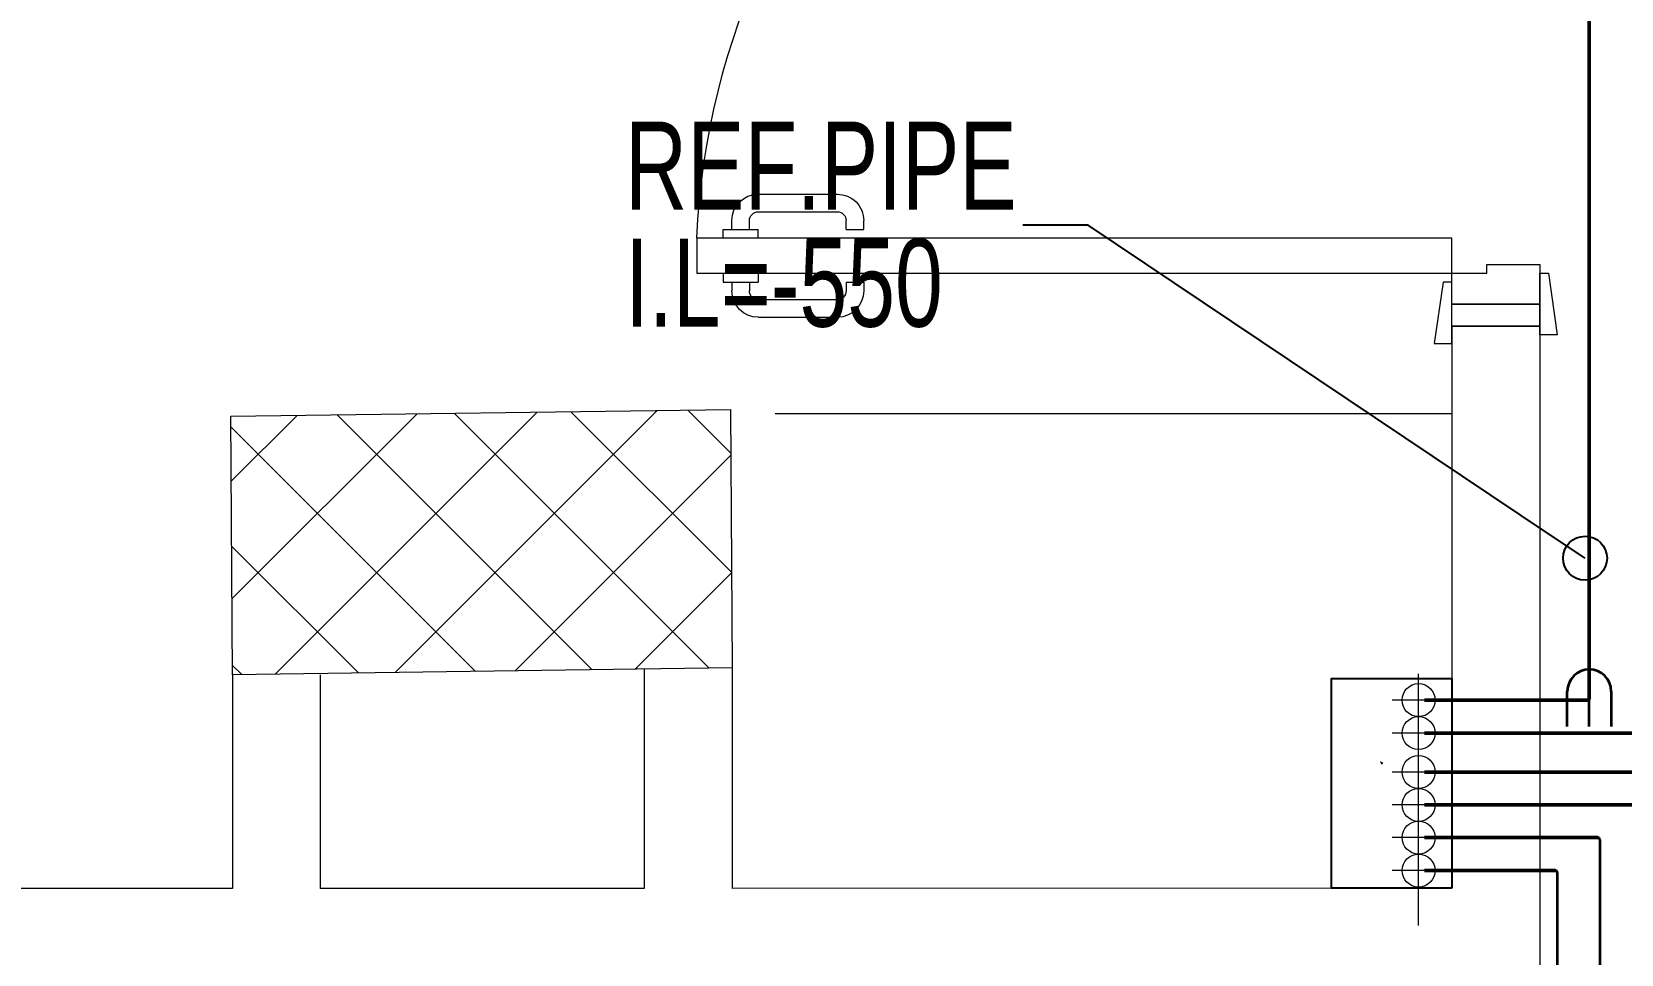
# Model space of a CAD drawing. Header units: millimetres. Extents: x -160614 to 59925, y -157025 to 0.
# Drawn here: x -30768 to -28960, y -109208 to -108158 of the extents above; entities that cross this region are included whole.
import ezdxf
from ezdxf import colors
from ezdxf.entities.mleader import LeaderData, LeaderLine
from ezdxf.math import Vec2, Vec3

# ---------------------------------------------------------------- set-up
doc = ezdxf.new("R2010")
doc.units = ezdxf.units.MM
doc.header["$LTSCALE"] = 8
doc.linetypes.add('AXES', pattern=[50.8, 31.75, -6.35, 6.35, -6.35])
doc.layers.get('0').update_dxf_attribs({"color": 9, "lineweight": 5})
for name, color, linetype, lineweight in [('72_EGR_EQP_TAG', 9, 'Continuous', 5), ('C-HYDR-CTCH', 9, 'Continuous', 5), ('Hatch', 9, 'Continuous', 5), ('Structure', 9, 'Continuous', 5), ('Walls', 9, 'Continuous', 5), ('Wooden Joinery', 9, 'Continuous', 5)]:
    doc.layers.add(name, color=color, linetype=linetype, lineweight=lineweight)
for name, color, linetype in [('A-EXH', 1, 'Continuous'), ('A-OPEN', 4, 'Continuous'), ('M-TEXT-RP', 7, 'Continuous'), ('REF', 42, 'Continuous'), ('REF-thin', 8, 'Continuous')]:
    doc.layers.add(name, color=color, linetype=linetype)
doc.layers.get('0').off()
doc.layers.get('0').freeze()
doc.styles.add('LEROY100', font='arial.ttf', dxfattribs={"width": 0.7})

# ---------------------------------------------------------------- blocks, each defined once
blk = doc.blocks.new('_Origin')
at = {"color": 0, "linetype": 'ByBlock', "lineweight": -2}
blk.add_line((0, 0), (-1, 0), dxfattribs=at)
blk.add_circle((0, 0), 0.5, dxfattribs=at)
blk = doc.blocks.new('A$C72370EFE')
at = {"layer": 'Wooden Joinery'}
for p, q in [((-0.01, -0.03), (-0.01, -0.07)), ((0, -0.03), (-0.01, -0.03)), ((0.04, -0.03), (0.05, -0.03)), ((0.05, -0.03), (0.05, -0.07)), ((-0.01, -0.04), (-0.02, -0.04)), ((0.05, -0.04), (0.06, -0.04)), ((-0.05, -0.07), (-0.05, -0.16)), ((-0.03, -0.07), (-0.03, -0.16)), ((-0.01, -0.06), (-0.02, -0.06)), ((0, -0.07), (-0.01, -0.07)), ((0.04, -0.07), (0.05, -0.07)), ((0.05, -0.06), (0.06, -0.06)), ((0.07, -0.07), (0.07, -0.16)), ((0.09, -0.07), (0.09, -0.16)), ((-0.01, -0.17), (-0.02, -0.17)), ((-0.01, -0.17), (-0.01, -0.19)), ((0.05, -0.17), (0.06, -0.17)), ((0.05, -0.17), (0.05, -0.19)), ((-0.01, -0.19), (-0.02, -0.19)), ((0.05, -0.19), (0.06, -0.19))]:
    blk.add_line(p, q, dxfattribs=at)
for centre, radius, start, end in [((-0.02, -0.07), 0.03, 90, 180), ((0.06, -0.07), 0.03, 0, 90), ((-0.02, -0.07), 0.01, 90, 180), ((0.06, -0.07), 0.01, 0, 90), ((-0.02, -0.16), 0.03, 180, 270), ((-0.02, -0.16), 0.01, 180, 270), ((0.06, -0.16), 0.01, 270, 0), ((0.06, -0.16), 0.03, 270, 0)]:
    blk.add_arc(centre, radius, start, end, dxfattribs=at)
blk = doc.blocks.new('A$C5DAD61B4')
at = {"layer": 'Wooden Joinery'}
for points in [[(80, 959.1), (80, 969.1), (10, 979.1), (10, 959.1)], [(940, 959.1), (940, 969.1), (1010, 979.1), (1010, 959.1)], [(70, 859.1), (70, 849.1), (0, 839.1), (0, 859.1)], [(120, 859.1), (120, 0), (80, 0), (80, 859.1)], [(950, 859.1), (950, 849.1), (1020, 839.1), (1020, 859.1)]]:
    blk.add_lwpolyline(points, close=True, dxfattribs=at)
for points in [[(45, 859.1), (45, 959.1), (20, 959.1), (20, 859.1), (45, 859.1)], [(45, 859.1), (80, 859.1), (80, 899.1), (90, 899.1), (90, 959.1), (45, 959.1), (45, 859.1)], [(975, 859.1), (940, 859.1), (940, 899.1), (930, 899.1), (930, 959.1), (975, 959.1), (975, 859.1)], [(975, 859.1), (975, 959.1), (1000, 959.1), (1000, 859.1), (975, 859.1)]]:
    blk.add_lwpolyline(points, dxfattribs=at)
blk.add_arc((80, 859.1), 860, 272.666, 0, dxfattribs=at)
at = {"layer": 'Wooden Joinery', "xscale": 999.9999999998854, "yscale": 999.9999999998854, "zscale": 999.9999999998854, "rotation": 180}
blk.add_blockref('A$C72370EFE', (120, 0), dxfattribs=at)
blk = doc.blocks.new('A$C47696aed')
at = {"layer": 'Hatch'}
h = blk.add_hatch(dxfattribs=at)
h.set_pattern_fill('ANSI37', color=256, scale=30)
h.paths.add_polyline_path([(50952.7, 21917.9), (50348.7, 21909.7), (50352.6, 21621.3), (50956.6, 21629.5)])
h.paths.add_polyline_path([(43791.9, 21910.1), (43208.4, 21904.7), (43188.5, 21613.3), (43772, 21618.7)])
h.paths.add_polyline_path([(29414.9, 21902.8), (28815.8, 21898.7), (28810.1, 21605.6), (29409.2, 21609.7)])
h.paths.add_polyline_path([(36600.2, 21904.9), (35999, 21897.4), (35990.7, 21611.8), (36591.9, 21619.3)])
h.paths.add_polyline_path([(22195.7, 21912), (21589.3, 21890.2), (21603.8, 21597.6), (22210.2, 21619.5)])
h.paths.add_polyline_path([(15459.1, 21901.7), (14237.2, 21925.6), (14230.7, 21629.5), (15452.7, 21605.5)])
h.paths.add_polyline_path([(15473.2, 14701.6), (14258.2, 14685.8), (14244.7, 14393.4), (15459.7, 14409.1)])
h.paths.add_polyline_path([(15447.1, 7508.4), (14244, 7492.4), (14238.3, 7199.4), (15441.4, 7215.3)])
h.paths.add_polyline_path([(15465.6, 309.7), (14269, 298.3), (14271.8, 3.8), (15468.5, 15.2)])
h.paths.add_polyline_path([(7830.6, 311.8), (7227.1, 308.1), (7237.7, 22.6), (7841.3, 26.3)])
h.paths.add_polyline_path([(7815.2, 7509.8), (7218.4, 7511.4), (7218.2, 7210.2), (7815.1, 7208.6)])
h.paths.add_polyline_path([(7825.1, 14699.4), (7205.8, 14700.6), (7195.2, 14397.6), (7814.5, 14396.4)])
h.paths.add_polyline_path([(7801.7, 21878.7), (7201.1, 21893.2), (7197.5, 21603.6), (7798.1, 21589.1)])
h.paths.add_polyline_path([(602.6, 21876.9), (0, 21899.6), (1.9, 21611.2), (604.5, 21588.5)])
h.paths.add_polyline_path([(610.4, 7498.6), (8.3, 7491.6), (11.7, 7200), (613.7, 7206.9)])
h.paths.add_polyline_path([(627.9, 303.9), (29.5, 302.9), (34.3, 2.3), (632.7, 3.3)])
h.paths.add_polyline_path([(22214.6, 317.2), (21608.9, 304.3), (21614.6, 3.1), (22220.3, 16)])
h.paths.add_polyline_path([(22208.1, 7509.7), (21613.7, 7492.1), (21615.8, 7195.5), (22210.2, 7213.1)])
h.paths.add_polyline_path([(22199.3, 14717.7), (21600.4, 14710), (21604.4, 14409.9), (22203.4, 14417.6)])
h.paths.add_polyline_path([(29399.7, 14702.4), (28797.7, 14707.1), (28802, 14415), (29403.9, 14410.3)])
h.paths.add_polyline_path([(29403.4, 7519.8), (28799.6, 7502.2), (28813, 7202.1), (29413.1, 7223.2)])
h.paths.add_polyline_path([(29419.5, 303.8), (28815.7, 310.4), (28813.3, 24.7), (29417.2, 18.1)])
h.paths.add_polyline_path([(36618, 314.2), (36020.7, 299.7), (36029.7, 0), (36627, 14.6)])
h.paths.add_polyline_path([(36610.7, 7502.6), (36009.5, 7504.5), (36010.6, 7207.3), (36611.9, 7205.4)])
h.paths.add_polyline_path([(36574.3, 14706.4), (35993.4, 14711.1), (36013.1, 14421.3), (36594, 14416.6)])
h.paths.add_polyline_path([(43777.6, 14705.7), (43180, 14719.4), (43182, 14427.5), (43779.6, 14413.8)])
h.paths.add_polyline_path([(43778.6, 7507.1), (43210.2, 7499.5), (43212, 7205.4), (43780.5, 7213)])
h.paths.add_polyline_path([(43815.7, 310), (43210.4, 307.3), (43211.8, 2.8), (43817, 5.4)])
h.paths.add_polyline_path([(50989.9, 309.5), (50401.9, 325.5), (50388.7, 18.3), (50976.7, 2.3)])
h.paths.add_polyline_path([(50974.1, 7508.9), (50370.9, 7510), (50368.9, 7213.4), (50972.2, 7212.3)])
at = {"layer": 'C-HYDR-CTCH', "color": 4, "flags": 128}
blk.add_lwpolyline([(43212, 7205.4), (43210.2, 7499.5), (43778.6, 7507.1), (43780.5, 7213), (43212, 7205.4)], dxfattribs=at)
blk = doc.blocks.new('1stF')
at = {"layer": 'Walls', "color": 9}
for p, q in [((-29152.3, -108492.6, 0.1), (-29152.3, -109132.6, 0.1)), ((-29152.3, -108492.6, 0.1), (-29052.3, -108492.6, 0.1)), ((-29052.3, -108492.6, 0.1), (-29052.3, -111352.6, 0.1)), ((-30539.7, -108889.5, 0.1), (-30539.7, -109132.9, 0.1)), ((-30439.7, -108889.5, 0.1), (-30439.7, -109132.9, 0.1)), ((-30071.3, -108883.2, 0.1), (-30071.2, -109132.9, 0.1)), ((-29971.2, -108881.9, 0.1), (-29971.2, -109132.9, 0.1)), ((-30539.7, -109132.9, 0.1), (-33352.3, -109132.6, 0.1)), ((-30071.2, -109132.9, 0.1), (-30439.7, -109132.9, 0.1)), ((-29152.3, -109132.6, 0.1), (-29971.2, -109132.9, 0.1))]:
    blk.add_line(p, q, dxfattribs=at)
at = {"layer": 'Wooden Joinery', "color": 9}
blk.add_line((-29152.3, -108592.6, 0.1), (-29922.3, -108592.6, 0.1), dxfattribs=at)
at = {"layer": 'Structure', "color": 9}
blk.add_blockref('A$C47696aed', (-73751.7, -116094.9, 0.1), dxfattribs=at)
at = {"layer": 'Wooden Joinery', "color": 9, "xscale": -1, "rotation": 270}
blk.add_blockref('A$C5DAD61B4', (-30011.4, -108512.6, 0.1), dxfattribs=at)
blk = doc.blocks.new('HVACFF')
at = {"layer": 'A-OPEN'}
blk.add_lwpolyline([(-29152.3, -109132.6), (-29289.3, -109132.6), (-29289.3, -108893.7), (-29152.3, -108893.7)], close=True, dxfattribs=at)
blk.add_lwpolyline([(-29152.3, -109132.6), (-29289.3, -109132.6), (-29289.3, -108893.7), (-29152.3, -108893.7)], close=True, dxfattribs=at)
at = {"layer": 'REF', "lineweight": 50, "ltscale": 1.02}
for p, q in [((-28995.9, -108916.4), (-28995.9, -107419.4)), ((-28995.9, -108916.4), (-28995.9, -107419.4)), ((-29183.5, -108918.5), (-28998.1, -108918.5)), ((-29183.5, -108918.5), (-28998.1, -108918.5)), ((-29183.5, -108956), (-27283.6, -108956)), ((-29183.5, -108956), (-27283.6, -108956)), ((-29183.5, -109000.3), (-27277.6, -109000.3)), ((-29183.5, -109000.3), (-27277.6, -109000.3)), ((-29183.5, -109037.8), (-27325.9, -109037.8)), ((-29183.5, -109037.8), (-27325.9, -109037.8)), ((-29183.5, -109075), (-28986.2, -109075)), ((-29183.5, -109075), (-28986.2, -109075)), ((-29183.5, -109112.5), (-29034.4, -109112.5)), ((-29183.5, -109112.5), (-29034.4, -109112.5))]:
    blk.add_line(p, q, dxfattribs=at)
at = {"layer": 'REF', "lineweight": 35}
for p, q in [((-29020.9, -108948.5), (-29020.9, -108908.5)), ((-28995.9, -108948.5), (-28995.9, -108908.5)), ((-28970.9, -108908.5), (-28970.9, -108948.5)), ((-28984, -109077.1), (-28984, -112806.4)), ((-28984, -109077.1), (-28984, -112806.4)), ((-29032.3, -109114.6), (-29032.3, -110592.5)), ((-29032.3, -109114.6), (-29032.3, -110592.5))]:
    blk.add_line(p, q, dxfattribs=at)
at = {"layer": 'REF', "linetype": 'Continuous', "lineweight": 15, "ltscale": 1.02}
for centre in [(-29190.1, -108918.5), (-29190.1, -108918.5), (-29190.1, -108956), (-29190.1, -108956), (-29190.1, -109000.3), (-29190.1, -109000.3), (-29190.1, -109037.8), (-29190.1, -109037.8), (-29190.1, -109075), (-29190.1, -109075), (-29190.1, -109112.5), (-29190.1, -109112.5)]:
    blk.add_circle(centre, 18.8, dxfattribs=at)
at = {"layer": 'REF', "lineweight": 35}
blk.add_arc((-28995.9, -108908.5), 25, 0, 180, dxfattribs=at)
at = {"layer": 'REF', "lineweight": 50, "ltscale": 1.02}
for centre, radius in [((-28998.1, -108916.4), 2.12), ((-28998.1, -108916.4), 2.12), ((-29233.2, -108989.1), 1.25), ((-29233.2, -108989.1), 1.25)]:
    blk.add_arc(centre, radius, 270, 0, dxfattribs=at)
at = {"layer": 'REF', "lineweight": 35, "ltscale": 1.034}
for centre in [(-28986.2, -109077.1), (-28986.2, -109077.1), (-29034.4, -109114.6), (-29034.4, -109114.6)]:
    blk.add_arc(centre, 2.12, 0, 90, dxfattribs=at)
at = {"layer": 'REF-thin', "linetype": 'AXES', "lineweight": 20, "ltscale": 1.02}
for p, q in [((-29190.1, -108948.5), (-29190.1, -108888.5)), ((-29190.1, -108948.5), (-29190.1, -108888.5)), ((-29160.1, -108918.5), (-29220.1, -108918.5)), ((-29160.1, -108918.5), (-29220.1, -108918.5)), ((-29190.1, -108992.8), (-29190.1, -108926)), ((-29190.1, -108992.8), (-29190.1, -108926)), ((-29160.1, -108956), (-29220.1, -108956)), ((-29160.1, -108956), (-29220.1, -108956)), ((-29190.1, -109030.3), (-29190.1, -108963.5)), ((-29190.1, -109030.3), (-29190.1, -108963.5)), ((-29160.1, -109000.3), (-29220.1, -109000.3)), ((-29160.1, -109000.3), (-29220.1, -109000.3)), ((-29190.1, -109067.5), (-29190.1, -109007.8)), ((-29190.1, -109067.5), (-29190.1, -109007.8)), ((-29160.1, -109037.8), (-29220.1, -109037.8)), ((-29160.1, -109037.8), (-29220.1, -109037.8)), ((-29190.1, -109175.1), (-29190.1, -109045.3)), ((-29190.1, -109175.1), (-29190.1, -109045.3)), ((-29160.1, -109075), (-29220.1, -109075)), ((-29160.1, -109075), (-29220.1, -109075)), ((-29160.1, -109112.5), (-29220.1, -109112.5)), ((-29160.1, -109112.5), (-29220.1, -109112.5))]:
    blk.add_line(p, q, dxfattribs=at)
at = {"layer": 'M-TEXT-RP', "lineweight": 15}
ml = blk.add_multileader_mtext('Standard', dxfattribs=at)
ml.set_content('\\A1;REF.PIPE{\\H0.99997x;\\P\\A0;\\H1.00003x;\\C1;I.L=-550}', color=256, style='LEROY100')
ml.set_leader_properties()
ml.set_arrow_properties(name='ORIGIN')
ml.build(insert=Vec2(0, 0))
ml.multileader.update_dxf_attribs({"text_left_attachment_type": 2, "text_right_attachment_type": 2, "dogleg_length": 277.5, "arrow_head_size": 50})
ctx = ml.context
ctx.base_point, ctx.char_height, ctx.arrow_head_size, ctx.landing_gap_size, ctx.plane_origin = Vec3(-30112.9, -108377.7), 100, 50, 20, Vec3(-29129.2, -104850.3)
ctx.left_attachment, ctx.right_attachment = 2, 2
notes = []
notes.append((ctx, [(1, (1, 1, 0), (-29565.9, -108377.7), (-1, 0), 74.3, [(0, [(-29000.7, -108756.9)], 0, [])])]))
ctx.mtext.insert, ctx.mtext.width, ctx.mtext.line_spacing_factor, ctx.mtext.flow_direction = Vec3(-30092.9, -108260), 43.984, 0.8, 5
for ctx, leaders in notes:
    for number, flags, end, landing, length, lines in leaders:
        leader = LeaderData()
        leader.index, (leader.has_last_leader_line, leader.has_dogleg_vector, leader.attachment_direction) = number, flags
        leader.last_leader_point, leader.dogleg_vector, leader.dogleg_length = Vec3(end), Vec3(landing), length
        for number, points, colour, breaks in lines:
            line = LeaderLine()
            line.index, line.vertices, line.color, line.breaks = number, Vec3.list(points), colors.encode_raw_color(colour), breaks
            leader.lines.append(line)
        ctx.leaders.append(leader)

msp = doc.modelspace()

# ---------------------------------------------------------------- block references
at = {"layer": '72_EGR_EQP_TAG'}
msp.add_blockref('1stF', (0, 0), dxfattribs=at)
at = {"layer": 'A-EXH'}
msp.add_blockref('HVACFF', (0, 0), dxfattribs=at)

doc.saveas('drawing.dxf')
